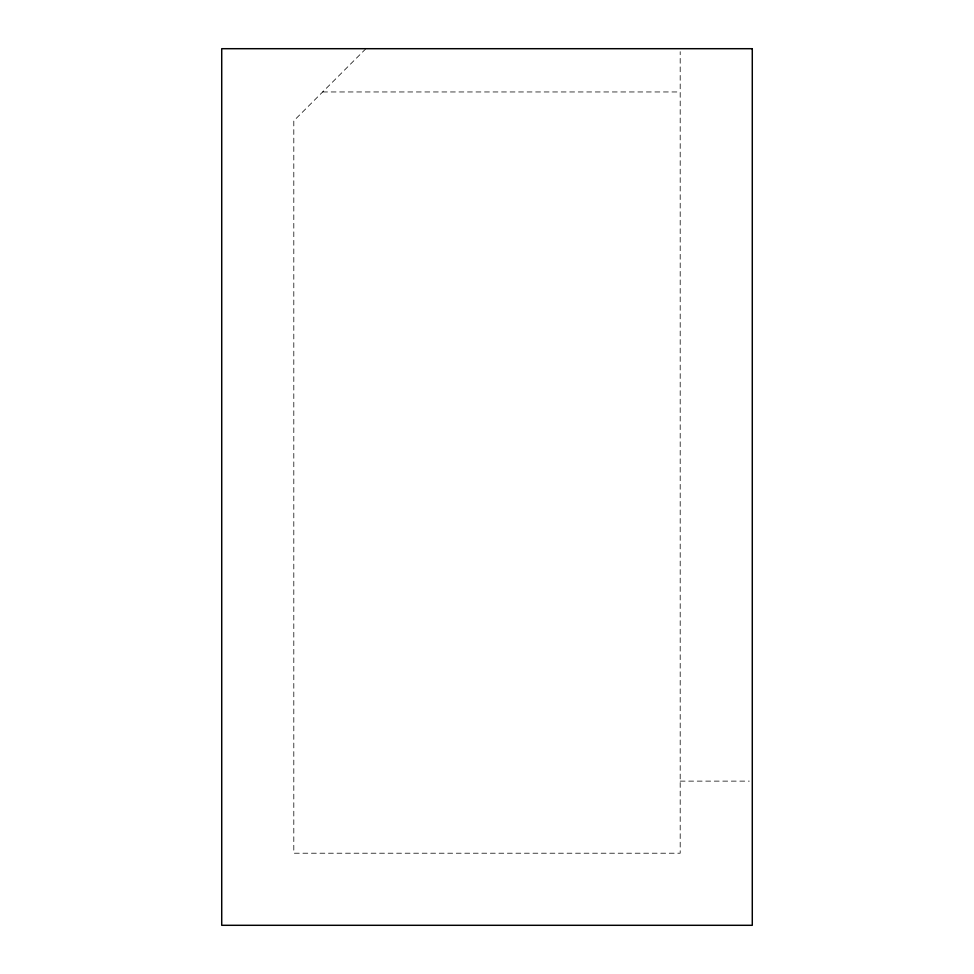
<?xml version="1.0" encoding="UTF-8"?>
<svg xmlns="http://www.w3.org/2000/svg" width="974" height="974" viewBox="0 0 974 974"><rect width="100%" height="100%" fill="white"/><g stroke="black" fill="none" stroke-linecap="round" stroke-linejoin="round"><path stroke-width="0.73" stroke-dasharray="4.87 3.65" d="M365.895 48.7L293.807 120.788L293.807 853.212L680.193 853.212L680.193 51.683M322.637 91.958L680.193 91.958M680.193 781.124L749.286 781.124"/><path stroke-width="1.46" d="M752.281 48.7L221.719 48.7L221.719 925.3L752.281 925.3L752.281 48.7"/></g></svg>
